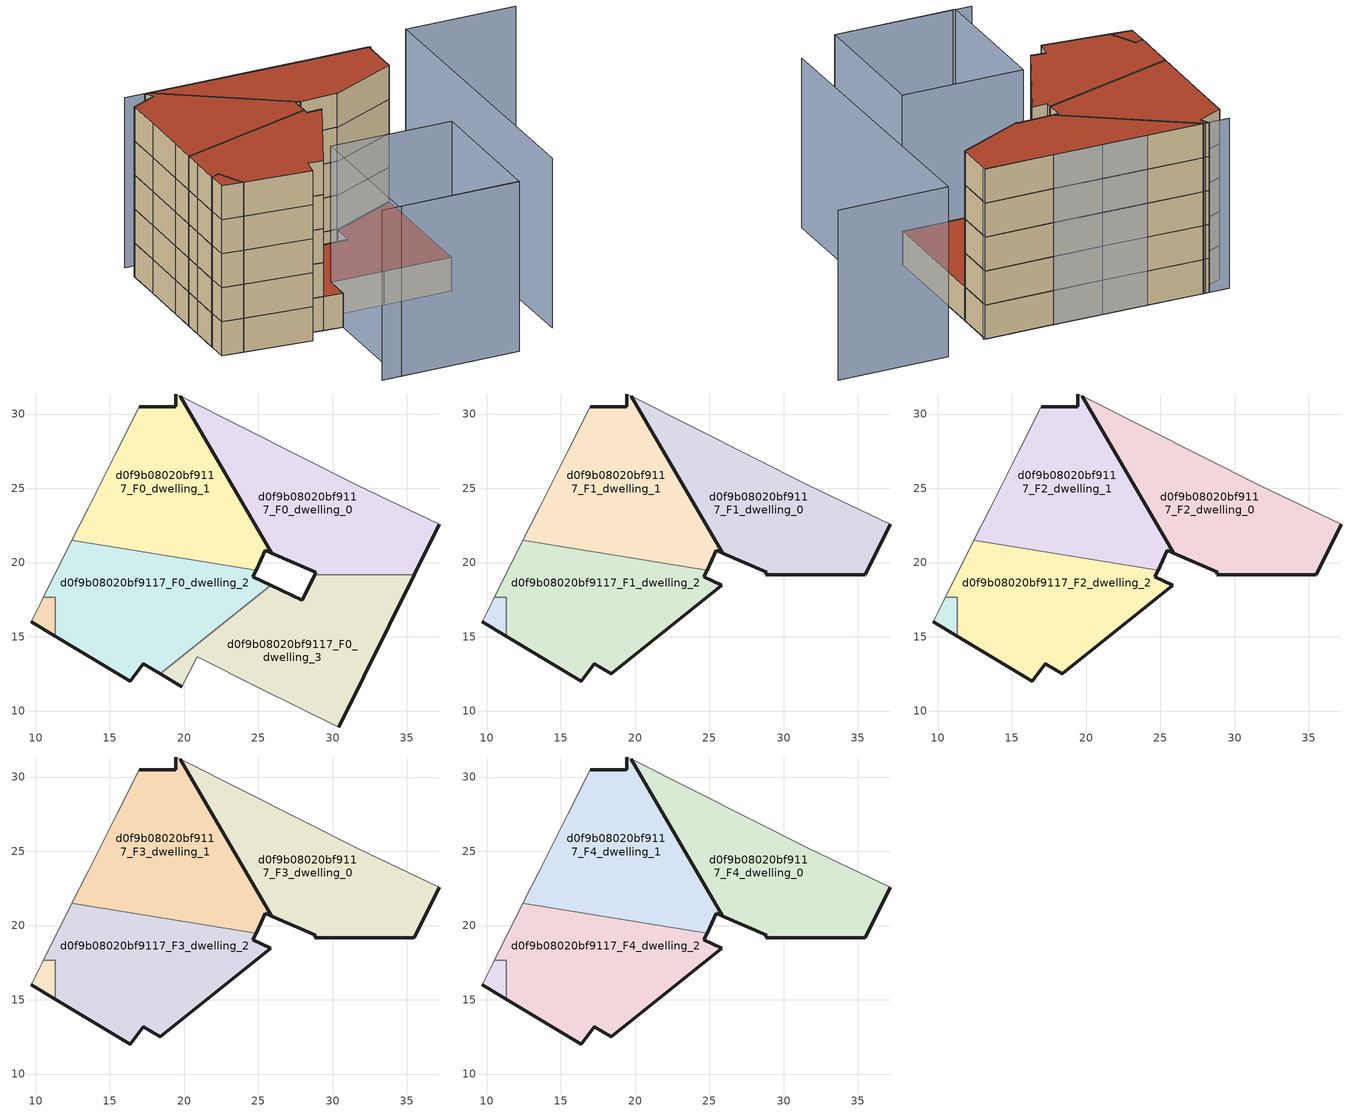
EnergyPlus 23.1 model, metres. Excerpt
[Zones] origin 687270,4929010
d0f9b08020bf9117_F0_dwelling_0
 floor ground (EU_floor_Construction): 35.5,19.19 37.17,22.58 31.73,25.18 27.86,27.12 19.9,31.12 19.74,31.2 25.9,20.63 28.86,19.34 28.79,19.19 z0
 wall outside (EU_wall_Construction): 37.17,22.58 35.5,19.19 / 28.79,19.19 28.86,19.34 25.9,20.63 19.74,31.2 z0:3
 wall adiabatic (EU_wall_Construction): 19.74,31.2 19.9,31.12 27.86,27.12 31.73,25.18 37.17,22.58 z0:3
 wall to d0f9b08020bf9117_F0_dwelling_3 (EU_wall_Construction): 35.5,19.19 28.79,19.19 z0:3
d0f9b08020bf9117_F0_dwelling_1
 floor ground (EU_floor_Construction): 24.84,19.49 25.47,20.81 25.9,20.63 19.74,31.2 19.42,31.35 19.42,30.49 16.97,30.49 15.46,27.48 13.52,23.64 12.44,21.49 z0
 wall outside (EU_wall_Construction): 16.97,30.49 19.42,30.49 19.42,31.35 / 19.74,31.2 25.9,20.63 25.47,20.81 24.84,19.49 z0:3
 wall adiabatic (EU_wall_Construction): 19.42,31.35 19.74,31.2 / 12.44,21.49 13.52,23.64 15.46,27.48 16.97,30.49 z0:3
 wall to d0f9b08020bf9117_F0_dwelling_2 (EU_wall_Construction): 24.84,19.49 12.44,21.49 z0:3
d0f9b08020bf9117_F0_dwelling_2
 floor ground (EU_floor_Construction): 25.84,18.46 24.62,19.03 24.84,19.49 12.44,21.49 11.72,20.05 10.51,17.65 11.33,17.65 11.33,15.04 16.35,11.99 17.25,13.18 18.38,12.5 z0
 wall outside (EU_wall_Construction): 24.84,19.49 24.62,19.03 25.84,18.46 / 18.38,12.5 17.25,13.18 16.35,11.99 11.33,15.04 z0:3
 wall adiabatic (EU_wall_Construction): 10.51,17.65 11.72,20.05 12.44,21.49 z0:3
 wall to d0f9b08020bf9117_F0_dwelling_3 (EU_wall_Construction): 25.84,18.46 18.38,12.5 z0:3
 wall to d0f9b08020bf9117_F0_circulation (EU_wall_Construction): 11.33,15.04 11.33,17.65 10.51,17.65 z0:3
d0f9b08020bf9117_F0_dwelling_3
 floor ground (EU_floor_Construction): 30.42,8.92 35.5,19.19 28.79,19.19 27.94,17.47 25.84,18.46 18.38,12.5 19.82,11.62 20.88,13.66 25.02,11.55 z0
 wall outside (EU_wall_Construction): 25.84,18.46 27.94,17.47 28.79,19.19 / 35.5,19.19 30.42,8.92 / 19.82,11.62 18.38,12.5 z0:3
 wall adiabatic (EU_wall_Construction): 30.42,8.92 25.02,11.55 20.88,13.66 19.82,11.62 z0:3
 roof outside (EU_roof_Construction): 35.5,19.19 30.42,8.92 25.02,11.55 20.88,13.66 19.82,11.62 18.38,12.5 25.84,18.46 27.94,17.47 28.79,19.19 z3
d0f9b08020bf9117_F0_circulation
 floor ground (EU_floor_Construction): 11.33,15.04 11.33,17.65 10.51,17.65 10.43,17.49 9.7,16.02 z0
 wall outside (EU_wall_Construction): 11.33,15.04 9.7,16.02 z0:3
 wall adiabatic (EU_wall_Construction): 9.7,16.02 10.43,17.49 10.51,17.65 z0:3
d0f9b08020bf9117_F1_dwelling_0
 floor to d0f9b08020bf9117_F0_dwelling_0 (EU_floor_Construction): 35.5,19.19 37.17,22.58 31.73,25.18 27.86,27.12 19.9,31.12 19.74,31.2 25.9,20.63 28.86,19.34 28.79,19.19 z3
 wall outside (EU_wall_Construction): 37.17,22.58 35.5,19.19 28.79,19.19 28.86,19.34 25.9,20.63 19.74,31.2 z3:6
 wall adiabatic (EU_wall_Construction): 19.74,31.2 19.9,31.12 27.86,27.12 31.73,25.18 37.17,22.58 z3:6
d0f9b08020bf9117_F1_dwelling_1
 floor to d0f9b08020bf9117_F0_dwelling_1 (EU_floor_Construction): 24.84,19.49 25.47,20.81 25.9,20.63 19.74,31.2 19.42,31.35 19.42,30.49 16.97,30.49 15.46,27.48 13.52,23.64 12.44,21.49 z3
 wall outside (EU_wall_Construction): 16.97,30.49 19.42,30.49 19.42,31.35 / 19.74,31.2 25.9,20.63 25.47,20.81 24.84,19.49 z3:6
 wall adiabatic (EU_wall_Construction): 19.42,31.35 19.74,31.2 / 12.44,21.49 13.52,23.64 15.46,27.48 16.97,30.49 z3:6
 wall to d0f9b08020bf9117_F1_dwelling_2 (EU_wall_Construction): 24.84,19.49 12.44,21.49 z3:6
d0f9b08020bf9117_F1_dwelling_2
 floor to d0f9b08020bf9117_F0_dwelling_2 (EU_floor_Construction): 25.84,18.46 24.62,19.03 24.84,19.49 12.44,21.49 11.72,20.05 10.51,17.65 11.33,17.65 11.33,15.04 16.35,11.99 17.25,13.18 18.38,12.5 z3
 wall outside (EU_wall_Construction): 24.84,19.49 24.62,19.03 25.84,18.46 18.38,12.5 17.25,13.18 16.35,11.99 11.33,15.04 z3:6
 wall adiabatic (EU_wall_Construction): 10.51,17.65 11.72,20.05 12.44,21.49 z3:6
 wall to d0f9b08020bf9117_F1_circulation (EU_wall_Construction): 11.33,15.04 11.33,17.65 10.51,17.65 z3:6
d0f9b08020bf9117_F1_circulation
 floor to d0f9b08020bf9117_F0_circulation (EU_floor_Construction): 11.33,15.04 11.33,17.65 10.51,17.65 10.43,17.49 9.7,16.02 z3
 wall outside (EU_wall_Construction): 11.33,15.04 9.7,16.02 z3:6
 wall adiabatic (EU_wall_Construction): 9.7,16.02 10.43,17.49 10.51,17.65 z3:6
d0f9b08020bf9117_F2_dwelling_0
 floor to d0f9b08020bf9117_F1_dwelling_0 (EU_floor_Construction): 35.5,19.19 37.17,22.58 31.73,25.18 27.86,27.12 19.9,31.12 19.74,31.2 25.9,20.63 28.86,19.34 28.79,19.19 z6
 wall outside (EU_wall_Construction): 37.17,22.58 35.5,19.19 28.79,19.19 28.86,19.34 25.9,20.63 19.74,31.2 z6:9
 wall adiabatic (EU_wall_Construction): 19.74,31.2 19.9,31.12 27.86,27.12 31.73,25.18 37.17,22.58 z6:9
d0f9b08020bf9117_F2_dwelling_1
 floor to d0f9b08020bf9117_F1_dwelling_1 (EU_floor_Construction): 24.84,19.49 25.47,20.81 25.9,20.63 19.74,31.2 19.42,31.35 19.42,30.49 16.97,30.49 15.46,27.48 13.52,23.64 12.44,21.49 z6
 wall outside (EU_wall_Construction): 16.97,30.49 19.42,30.49 19.42,31.35 / 19.74,31.2 25.9,20.63 25.47,20.81 24.84,19.49 z6:9
 wall adiabatic (EU_wall_Construction): 19.42,31.35 19.74,31.2 / 12.44,21.49 13.52,23.64 15.46,27.48 16.97,30.49 z6:9
 wall to d0f9b08020bf9117_F2_dwelling_2 (EU_wall_Construction): 24.84,19.49 12.44,21.49 z6:9
d0f9b08020bf9117_F2_dwelling_2
 floor to d0f9b08020bf9117_F1_dwelling_2 (EU_floor_Construction): 25.84,18.46 24.62,19.03 24.84,19.49 12.44,21.49 11.72,20.05 10.51,17.65 11.33,17.65 11.33,15.04 16.35,11.99 17.25,13.18 18.38,12.5 z6
 wall outside (EU_wall_Construction): 24.84,19.49 24.62,19.03 25.84,18.46 18.38,12.5 17.25,13.18 16.35,11.99 11.33,15.04 z6:9
 wall adiabatic (EU_wall_Construction): 10.51,17.65 11.72,20.05 12.44,21.49 z6:9
 wall to d0f9b08020bf9117_F2_circulation (EU_wall_Construction): 11.33,15.04 11.33,17.65 10.51,17.65 z6:9
d0f9b08020bf9117_F2_circulation
 floor to d0f9b08020bf9117_F1_circulation (EU_floor_Construction): 11.33,15.04 11.33,17.65 10.51,17.65 10.43,17.49 9.7,16.02 z6
 wall outside (EU_wall_Construction): 11.33,15.04 9.7,16.02 z6:9
 wall adiabatic (EU_wall_Construction): 9.7,16.02 10.43,17.49 10.51,17.65 z6:9
d0f9b08020bf9117_F3_dwelling_0
 floor to d0f9b08020bf9117_F2_dwelling_0 (EU_floor_Construction): 35.5,19.19 37.17,22.58 31.73,25.18 27.86,27.12 19.9,31.12 19.74,31.2 25.9,20.63 28.86,19.34 28.79,19.19 z9
 wall outside (EU_wall_Construction): 37.17,22.58 35.5,19.19 28.79,19.19 28.86,19.34 25.9,20.63 19.74,31.2 z9:12
 wall adiabatic (EU_wall_Construction): 19.74,31.2 19.9,31.12 27.86,27.12 31.73,25.18 37.17,22.58 z9:12
d0f9b08020bf9117_F3_dwelling_1
 floor to d0f9b08020bf9117_F2_dwelling_1 (EU_floor_Construction): 24.84,19.49 25.47,20.81 25.9,20.63 19.74,31.2 19.42,31.35 19.42,30.49 16.97,30.49 15.46,27.48 13.52,23.64 12.44,21.49 z9
 wall outside (EU_wall_Construction): 16.97,30.49 19.42,30.49 19.42,31.35 / 19.74,31.2 25.9,20.63 25.47,20.81 24.84,19.49 z9:12
 wall adiabatic (EU_wall_Construction): 19.42,31.35 19.74,31.2 / 12.44,21.49 13.52,23.64 15.46,27.48 16.97,30.49 z9:12
 wall to d0f9b08020bf9117_F3_dwelling_2 (EU_wall_Construction): 24.84,19.49 12.44,21.49 z9:12
d0f9b08020bf9117_F3_dwelling_2
 floor to d0f9b08020bf9117_F2_dwelling_2 (EU_floor_Construction): 25.84,18.46 24.62,19.03 24.84,19.49 12.44,21.49 11.72,20.05 10.51,17.65 11.33,17.65 11.33,15.04 16.35,11.99 17.25,13.18 18.38,12.5 z9
 wall outside (EU_wall_Construction): 24.84,19.49 24.62,19.03 25.84,18.46 18.38,12.5 17.25,13.18 16.35,11.99 11.33,15.04 z9:12
 wall adiabatic (EU_wall_Construction): 10.51,17.65 11.72,20.05 12.44,21.49 z9:12
 wall to d0f9b08020bf9117_F3_circulation (EU_wall_Construction): 11.33,15.04 11.33,17.65 10.51,17.65 z9:12
d0f9b08020bf9117_F3_circulation
 floor to d0f9b08020bf9117_F2_circulation (EU_floor_Construction): 11.33,15.04 11.33,17.65 10.51,17.65 10.43,17.49 9.7,16.02 z9
 wall outside (EU_wall_Construction): 11.33,15.04 9.7,16.02 z9:12
 wall adiabatic (EU_wall_Construction): 9.7,16.02 10.43,17.49 10.51,17.65 z9:12
d0f9b08020bf9117_F4_dwelling_0
 floor to d0f9b08020bf9117_F3_dwelling_0 (EU_floor_Construction): 35.5,19.19 37.17,22.58 31.73,25.18 27.86,27.12 19.9,31.12 19.74,31.2 25.9,20.63 28.86,19.34 28.79,19.19 z12
 wall outside (EU_wall_Construction): 37.17,22.58 35.5,19.19 28.79,19.19 28.86,19.34 25.9,20.63 19.74,31.2 z12:15
 wall adiabatic (EU_wall_Construction): 19.74,31.2 19.9,31.12 27.86,27.12 31.73,25.18 37.17,22.58 z12:15
 roof outside (EU_roof_Construction): 31.73,25.18 37.17,22.58 35.5,19.19 28.79,19.19 28.86,19.34 25.9,20.63 19.74,31.2 19.9,31.12 27.86,27.12 z15
d0f9b08020bf9117_F4_dwelling_1
 floor to d0f9b08020bf9117_F3_dwelling_1 (EU_floor_Construction): 24.84,19.49 25.47,20.81 25.9,20.63 19.74,31.2 19.42,31.35 19.42,30.49 16.97,30.49 15.46,27.48 13.52,23.64 12.44,21.49 z12
 wall outside (EU_wall_Construction): 16.97,30.49 19.42,30.49 19.42,31.35 / 19.74,31.2 25.9,20.63 25.47,20.81 24.84,19.49 z12:15
 wall adiabatic (EU_wall_Construction): 19.42,31.35 19.74,31.2 / 12.44,21.49 13.52,23.64 15.46,27.48 16.97,30.49 z12:15
 wall to d0f9b08020bf9117_F4_dwelling_2 (EU_wall_Construction): 24.84,19.49 12.44,21.49 z12:15
 roof outside (EU_roof_Construction): 19.74,31.2 25.9,20.63 25.47,20.81 24.84,19.49 12.44,21.49 13.52,23.64 15.46,27.48 16.97,30.49 19.42,30.49 19.42,31.35 z15
d0f9b08020bf9117_F4_dwelling_2
 floor to d0f9b08020bf9117_F3_dwelling_2 (EU_floor_Construction): 25.84,18.46 24.62,19.03 24.84,19.49 12.44,21.49 11.72,20.05 10.51,17.65 11.33,17.65 11.33,15.04 16.35,11.99 17.25,13.18 18.38,12.5 z12
 wall outside (EU_wall_Construction): 24.84,19.49 24.62,19.03 25.84,18.46 18.38,12.5 17.25,13.18 16.35,11.99 11.33,15.04 z12:15
 wall adiabatic (EU_wall_Construction): 10.51,17.65 11.72,20.05 12.44,21.49 z12:15
 wall to d0f9b08020bf9117_F4_circulation (EU_wall_Construction): 11.33,15.04 11.33,17.65 10.51,17.65 z12:15
 roof outside (EU_roof_Construction): 24.84,19.49 24.62,19.03 25.84,18.46 18.38,12.5 17.25,13.18 16.35,11.99 11.33,15.04 11.33,17.65 10.51,17.65 11.72,20.05 12.44,21.49 z15
d0f9b08020bf9117_F4_circulation
 floor to d0f9b08020bf9117_F3_circulation (EU_floor_Construction): 11.33,15.04 11.33,17.65 10.51,17.65 10.43,17.49 9.7,16.02 z12
 wall outside (EU_wall_Construction): 11.33,15.04 9.7,16.02 z12:15
 wall adiabatic (EU_wall_Construction): 9.7,16.02 10.43,17.49 10.51,17.65 z12:15
 roof outside (EU_roof_Construction): 11.33,17.65 11.33,15.04 9.7,16.02 10.43,17.49 10.51,17.65 z15
shading: 14.05,3.18 24.94,-2.18 / 29.96,-1.6 41.55,22.24 / 41.55,22.24 50.35,17.96 / 37.3,22.47 31.73,25.18 / 31.77,25.24 17.79,32.11 / 30.43,8.94 24.93,-2.19 / 24.93,-2.19 15.34,2.55 / 15.34,2.55 20.84,13.68 / 20.84,13.68 30.43,8.94 z0:15
[Building]
EU S2 Campaign: North Axis=0; Terrain=City; Solar Distribution=FullExterior
[Site:Location]
Bologna: Latitude=44.5; Longitude=11.25; Time Zone=1; Elevation=37
[SizingPeriod:WeatherFileDays]
AnnualSizingPeriod: Begin Month=1; Begin Day of Month=1; End Month=12; End Day of Month=31; Day of Week for Start Day=Monday; Use Weather File Daylight Saving Period=No; Use Weather File Rain and Snow Indicators=No
[MATERIAL]
EU_InternalMass_Material: Roughness=MediumRough; Thickness=0.1; Conductivity=1; Density=1800; Specific Heat=900; Thermal Absorptance=0.9; Solar Absorptance=0.7; Visible Absorptance=0.7
[MATERIAL:NOMASS] Roughness=MediumRough; Thermal Absorptance=0.9; Solar Absorptance=0.7; Visible Absorptance=0.7
Name | Thermal Resistance
EU_wall_NoMass | 0.905828
EU_roof_NoMass | 0.37593
EU_floor_NoMass | 0.67114
[CONSTRUCTION]
EU_wall_Construction: EU_wall_NoMass
EU_roof_Construction: EU_roof_NoMass
EU_floor_Construction: EU_floor_NoMass
EU_InternalMass_Construction: EU_InternalMass_Material
[ZONE] Type=1; Multiplier=1; Ceiling Height=autocalculate; Floor Area=autocalculate; Part of Total Floor Area=Yes
Name | Volume
d0f9b08020bf9117_F0_dwelling_0 | 260.603
d0f9b08020bf9117_F1_dwelling_0; d0f9b08020bf9117_F2_dwelling_0; d0f9b08020bf9117_F3_dwelling_0; d0f9b08020bf9117_F4_dwelling_0 | 260.602
d0f9b08020bf9117_F0_dwelling_1 | 259.017
d0f9b08020bf9117_F1_dwelling_1; d0f9b08020bf9117_F2_dwelling_1; d0f9b08020bf9117_F3_dwelling_1; d0f9b08020bf9117_F4_dwelling_1 | 259.018
d0f9b08020bf9117_F0_dwelling_2 | 260.51
d0f9b08020bf9117_F1_dwelling_2; d0f9b08020bf9117_F2_dwelling_2; d0f9b08020bf9117_F3_dwelling_2; d0f9b08020bf9117_F4_dwelling_2 | 260.511
d0f9b08020bf9117_F0_dwelling_3 | 263.7
d0f9b08020bf9117_F0_circulation | 8.38843
d0f9b08020bf9117_F1_circulation; d0f9b08020bf9117_F2_circulation; d0f9b08020bf9117_F3_circulation; d0f9b08020bf9117_F4_circulation | 8.3855
[INTERNALMASS] Construction=EU_InternalMass_Construction
Name | Zone or ZoneList | Surface Area
d0f9b08020bf9117_F0_dwelling_0_EU_InternalMass | d0f9b08020bf9117_F0_dwelling_0 | 86.8694
d0f9b08020bf9117_F0_dwelling_1_EU_InternalMass | d0f9b08020bf9117_F0_dwelling_1 | 86.3399
d0f9b08020bf9117_F0_dwelling_2_EU_InternalMass | d0f9b08020bf9117_F0_dwelling_2 | 86.8351
d0f9b08020bf9117_F0_dwelling_3_EU_InternalMass | d0f9b08020bf9117_F0_dwelling_3 | 87.8962
d0f9b08020bf9117_F1_dwelling_0_EU_InternalMass | d0f9b08020bf9117_F1_dwelling_0 | 115.33
d0f9b08020bf9117_F1_dwelling_1_EU_InternalMass | d0f9b08020bf9117_F1_dwelling_1 | 116.857
d0f9b08020bf9117_F1_dwelling_2_EU_InternalMass | d0f9b08020bf9117_F1_dwelling_2 | 115.655
d0f9b08020bf9117_F2_dwelling_0_EU_InternalMass | d0f9b08020bf9117_F2_dwelling_0 | 115.33
d0f9b08020bf9117_F2_dwelling_1_EU_InternalMass | d0f9b08020bf9117_F2_dwelling_1 | 116.857
d0f9b08020bf9117_F2_dwelling_2_EU_InternalMass | d0f9b08020bf9117_F2_dwelling_2 | 115.655
d0f9b08020bf9117_F3_dwelling_0_EU_InternalMass | d0f9b08020bf9117_F3_dwelling_0 | 115.33
d0f9b08020bf9117_F3_dwelling_1_EU_InternalMass | d0f9b08020bf9117_F3_dwelling_1 | 116.857
d0f9b08020bf9117_F3_dwelling_2_EU_InternalMass | d0f9b08020bf9117_F3_dwelling_2 | 115.655
d0f9b08020bf9117_F4_dwelling_0_EU_InternalMass | d0f9b08020bf9117_F4_dwelling_0 | 115.33
d0f9b08020bf9117_F4_dwelling_1_EU_InternalMass | d0f9b08020bf9117_F4_dwelling_1 | 116.857
d0f9b08020bf9117_F4_dwelling_2_EU_InternalMass | d0f9b08020bf9117_F4_dwelling_2 | 115.655
[OTHEREQUIPMENT] Fuel Type=Electricity; Design Level Calculation Method=Watts/Area; Power per Zone Floor Area=1; Fraction Latent=0; Fraction Radiant=0; Fraction Lost=0; Carbon Dioxide Generation Rate=0; EndUse Subcategory=EU_Step8_InternalGains
Name | Zone or ZoneList or Space or SpaceList | Schedule
EU_Step8_InternalGain_d0f9b08020bf9117_F0_dwelling_0_f000 | d0f9b08020bf9117_F0_dwelling_0 | EU_Step8_GainSchedule_d0f9b08020bf9117_F0_dwelling_0_f000
EU_Step8_InternalGain_d0f9b08020bf9117_F0_dwelling_1_f000 | d0f9b08020bf9117_F0_dwelling_1 | EU_Step8_GainSchedule_d0f9b08020bf9117_F0_dwelling_1_f000
EU_Step8_InternalGain_d0f9b08020bf9117_F0_dwelling_2_f000 | d0f9b08020bf9117_F0_dwelling_2 | EU_Step8_GainSchedule_d0f9b08020bf9117_F0_dwelling_2_f000
EU_Step8_InternalGain_d0f9b08020bf9117_F0_dwelling_3_f000 | d0f9b08020bf9117_F0_dwelling_3 | EU_Step8_GainSchedule_d0f9b08020bf9117_F0_dwelling_3_f000
EU_Step8_InternalGain_d0f9b08020bf9117_F1_dwelling_0_f000 | d0f9b08020bf9117_F1_dwelling_0 | EU_Step8_GainSchedule_d0f9b08020bf9117_F1_dwelling_0_f000
EU_Step8_InternalGain_d0f9b08020bf9117_F1_dwelling_1_f000 | d0f9b08020bf9117_F1_dwelling_1 | EU_Step8_GainSchedule_d0f9b08020bf9117_F1_dwelling_1_f000
EU_Step8_InternalGain_d0f9b08020bf9117_F1_dwelling_2_f000 | d0f9b08020bf9117_F1_dwelling_2 | EU_Step8_GainSchedule_d0f9b08020bf9117_F1_dwelling_2_f000
EU_Step8_InternalGain_d0f9b08020bf9117_F2_dwelling_0_f000 | d0f9b08020bf9117_F2_dwelling_0 | EU_Step8_GainSchedule_d0f9b08020bf9117_F2_dwelling_0_f000
EU_Step8_InternalGain_d0f9b08020bf9117_F2_dwelling_1_f000 | d0f9b08020bf9117_F2_dwelling_1 | EU_Step8_GainSchedule_d0f9b08020bf9117_F2_dwelling_1_f000
EU_Step8_InternalGain_d0f9b08020bf9117_F2_dwelling_2_f000 | d0f9b08020bf9117_F2_dwelling_2 | EU_Step8_GainSchedule_d0f9b08020bf9117_F2_dwelling_2_f000
EU_Step8_InternalGain_d0f9b08020bf9117_F3_dwelling_0_f000 | d0f9b08020bf9117_F3_dwelling_0 | EU_Step8_GainSchedule_d0f9b08020bf9117_F3_dwelling_0_f000
EU_Step8_InternalGain_d0f9b08020bf9117_F3_dwelling_1_f000 | d0f9b08020bf9117_F3_dwelling_1 | EU_Step8_GainSchedule_d0f9b08020bf9117_F3_dwelling_1_f000
EU_Step8_InternalGain_d0f9b08020bf9117_F3_dwelling_2_f000 | d0f9b08020bf9117_F3_dwelling_2 | EU_Step8_GainSchedule_d0f9b08020bf9117_F3_dwelling_2_f000
EU_Step8_InternalGain_d0f9b08020bf9117_F4_dwelling_0_f000 | d0f9b08020bf9117_F4_dwelling_0 | EU_Step8_GainSchedule_d0f9b08020bf9117_F4_dwelling_0_f000
EU_Step8_InternalGain_d0f9b08020bf9117_F4_dwelling_1_f000 | d0f9b08020bf9117_F4_dwelling_1 | EU_Step8_GainSchedule_d0f9b08020bf9117_F4_dwelling_1_f000
EU_Step8_InternalGain_d0f9b08020bf9117_F4_dwelling_2_f000 | d0f9b08020bf9117_F4_dwelling_2 | EU_Step8_GainSchedule_d0f9b08020bf9117_F4_dwelling_2_f000
[ZONEINFILTRATION:DESIGNFLOWRATE] Schedule=EU_AlwaysOn; Design Flow Rate Calculation Method=Flow/Area; Flow Rate per Floor Area=0.0005; Constant Term Coefficient=1; Temperature Term Coefficient=0; Velocity Term Coefficient=0; Velocity Squared Term Coefficient=0
Name | Zone or ZoneList or Space or SpaceList
EU_Circulation_Infiltration_d0f9b08020bf9117_F0_circulation | d0f9b08020bf9117_F0_circulation
EU_Circulation_Infiltration_d0f9b08020bf9117_F1_circulation | d0f9b08020bf9117_F1_circulation
EU_Circulation_Infiltration_d0f9b08020bf9117_F2_circulation | d0f9b08020bf9117_F2_circulation
EU_Circulation_Infiltration_d0f9b08020bf9117_F3_circulation | d0f9b08020bf9117_F3_circulation
EU_Circulation_Infiltration_d0f9b08020bf9117_F4_circulation | d0f9b08020bf9117_F4_circulation
[ZONEVENTILATION:DESIGNFLOWRATE] Schedule=EU_AlwaysOn; Design Flow Rate Calculation Method=AirChanges/Hour; Air Changes per Hour=0.73129; Ventilation Type=Natural; Fan Pressure Rise=0; Fan Total Efficiency=1; Constant Term Coefficient=1; Temperature Term Coefficient=0; Velocity Term Coefficient=0; Velocity Squared Term Coefficient=0; Minimum Indoor Temperature=-100; Maximum Indoor Temperature=100; Delta Temperature=-100; Minimum Outdoor Temperature=-100; Maximum Outdoor Temperature=100; Maximum Wind Speed=40
Name | Zone or ZoneList or Space or SpaceList
EU_ConstantAir_d0f9b08020bf9117_F0_dwelling_0 | d0f9b08020bf9117_F0_dwelling_0
EU_ConstantAir_d0f9b08020bf9117_F0_dwelling_1 | d0f9b08020bf9117_F0_dwelling_1
EU_ConstantAir_d0f9b08020bf9117_F0_dwelling_2 | d0f9b08020bf9117_F0_dwelling_2
EU_ConstantAir_d0f9b08020bf9117_F0_dwelling_3 | d0f9b08020bf9117_F0_dwelling_3
EU_ConstantAir_d0f9b08020bf9117_F1_dwelling_0 | d0f9b08020bf9117_F1_dwelling_0
EU_ConstantAir_d0f9b08020bf9117_F1_dwelling_1 | d0f9b08020bf9117_F1_dwelling_1
EU_ConstantAir_d0f9b08020bf9117_F1_dwelling_2 | d0f9b08020bf9117_F1_dwelling_2
EU_ConstantAir_d0f9b08020bf9117_F2_dwelling_0 | d0f9b08020bf9117_F2_dwelling_0
EU_ConstantAir_d0f9b08020bf9117_F2_dwelling_1 | d0f9b08020bf9117_F2_dwelling_1
EU_ConstantAir_d0f9b08020bf9117_F2_dwelling_2 | d0f9b08020bf9117_F2_dwelling_2
EU_ConstantAir_d0f9b08020bf9117_F3_dwelling_0 | d0f9b08020bf9117_F3_dwelling_0
EU_ConstantAir_d0f9b08020bf9117_F3_dwelling_1 | d0f9b08020bf9117_F3_dwelling_1
EU_ConstantAir_d0f9b08020bf9117_F3_dwelling_2 | d0f9b08020bf9117_F3_dwelling_2
EU_ConstantAir_d0f9b08020bf9117_F4_dwelling_0 | d0f9b08020bf9117_F4_dwelling_0
EU_ConstantAir_d0f9b08020bf9117_F4_dwelling_1 | d0f9b08020bf9117_F4_dwelling_1
EU_ConstantAir_d0f9b08020bf9117_F4_dwelling_2 | d0f9b08020bf9117_F4_dwelling_2
[HVACTEMPLATE:THERMOSTAT] Constant Heating Setpoint=20; Constant Cooling Setpoint=50
EU_HeatOnly_d0f9b08020bf9117_F0_dwelling_0; EU_HeatOnly_d0f9b08020bf9117_F0_dwelling_1; EU_HeatOnly_d0f9b08020bf9117_F0_dwelling_2; EU_HeatOnly_d0f9b08020bf9117_F0_dwelling_3; EU_HeatOnly_d0f9b08020bf9117_F1_dwelling_0; EU_HeatOnly_d0f9b08020bf9117_F1_dwelling_1; EU_HeatOnly_d0f9b08020bf9117_F1_dwelling_2; EU_HeatOnly_d0f9b08020bf9117_F2_dwelling_0; EU_HeatOnly_d0f9b08020bf9117_F2_dwelling_1; EU_HeatOnly_d0f9b08020bf9117_F2_dwelling_2; EU_HeatOnly_d0f9b08020bf9117_F3_dwelling_0; EU_HeatOnly_d0f9b08020bf9117_F3_dwelling_1; EU_HeatOnly_d0f9b08020bf9117_F3_dwelling_2; EU_HeatOnly_d0f9b08020bf9117_F4_dwelling_0; EU_HeatOnly_d0f9b08020bf9117_F4_dwelling_1; EU_HeatOnly_d0f9b08020bf9117_F4_dwelling_2
[HVACTEMPLATE:ZONE:IDEALLOADSAIRSYSTEM] System Availability Schedule=EU_AlwaysOn; Maximum Heating Supply Air Temperature=50; Minimum Cooling Supply Air Temperature=13; Maximum Heating Supply Air Humidity Ratio=0.0156; Minimum Cooling Supply Air Humidity Ratio=0.0077; Heating Limit=NoLimit; Cooling Limit=NoLimit; Heating Availability Schedule=EU_AlwaysOn; Cooling Availability Schedule=EU_CoolingOff; Dehumidification Control Type=ConstantSensibleHeatRatio; Cooling Sensible Heat Ratio=0.7; Dehumidification Setpoint=60; Humidification Control Type=None; Humidification Setpoint=30; Outdoor Air Method=None; Outdoor Air Flow Rate per Person=0.00944; Outdoor Air Flow Rate per Zone Floor Area=0; Outdoor Air Flow Rate per Zone=0; Demand Controlled Ventilation Type=None; Outdoor Air Economizer Type=NoEconomizer; Heat Recovery Type=None; Sensible Heat Recovery Effectiveness=0.7; Latent Heat Recovery Effectiveness=0.65
Name | Template Thermostat
d0f9b08020bf9117_F0_dwelling_0 | EU_HeatOnly_d0f9b08020bf9117_F0_dwelling_0
d0f9b08020bf9117_F0_dwelling_1 | EU_HeatOnly_d0f9b08020bf9117_F0_dwelling_1
d0f9b08020bf9117_F0_dwelling_2 | EU_HeatOnly_d0f9b08020bf9117_F0_dwelling_2
d0f9b08020bf9117_F0_dwelling_3 | EU_HeatOnly_d0f9b08020bf9117_F0_dwelling_3
d0f9b08020bf9117_F1_dwelling_0 | EU_HeatOnly_d0f9b08020bf9117_F1_dwelling_0
d0f9b08020bf9117_F1_dwelling_1 | EU_HeatOnly_d0f9b08020bf9117_F1_dwelling_1
d0f9b08020bf9117_F1_dwelling_2 | EU_HeatOnly_d0f9b08020bf9117_F1_dwelling_2
d0f9b08020bf9117_F2_dwelling_0 | EU_HeatOnly_d0f9b08020bf9117_F2_dwelling_0
d0f9b08020bf9117_F2_dwelling_1 | EU_HeatOnly_d0f9b08020bf9117_F2_dwelling_1
d0f9b08020bf9117_F2_dwelling_2 | EU_HeatOnly_d0f9b08020bf9117_F2_dwelling_2
d0f9b08020bf9117_F3_dwelling_0 | EU_HeatOnly_d0f9b08020bf9117_F3_dwelling_0
d0f9b08020bf9117_F3_dwelling_1 | EU_HeatOnly_d0f9b08020bf9117_F3_dwelling_1
d0f9b08020bf9117_F3_dwelling_2 | EU_HeatOnly_d0f9b08020bf9117_F3_dwelling_2
d0f9b08020bf9117_F4_dwelling_0 | EU_HeatOnly_d0f9b08020bf9117_F4_dwelling_0
d0f9b08020bf9117_F4_dwelling_1 | EU_HeatOnly_d0f9b08020bf9117_F4_dwelling_1
d0f9b08020bf9117_F4_dwelling_2 | EU_HeatOnly_d0f9b08020bf9117_F4_dwelling_2
[SIZING:ZONE] Zone Cooling Design Supply Air Temperature Input Method=SupplyAirTemperature; Zone Cooling Design Supply Air Temperature=13; Zone Heating Design Supply Air Temperature Input Method=SupplyAirTemperature; Zone Heating Design Supply Air Temperature=50; Zone Cooling Design Supply Air Humidity Ratio=0.008; Zone Heating Design Supply Air Humidity Ratio=0.008; Cooling Design Air Flow Method=DesignDay; Cooling Design Air Flow Rate=0; Cooling Minimum Air Flow per Zone Floor Area=0.000762; Cooling Minimum Air Flow=0; Cooling Minimum Air Flow Fraction=0.2; Heating Design Air Flow Method=DesignDay; Heating Design Air Flow Rate=0; Heating Maximum Air Flow per Zone Floor Area=0.002032; Heating Maximum Air Flow=0.141576; Heating Maximum Air Flow Fraction=0.3; Account for Dedicated Outdoor Air System=No; Dedicated Outdoor Air System Control Strategy=NeutralSupplyAir; Dedicated Outdoor Air Low Setpoint Temperature for Design=autosize; Dedicated Outdoor Air High Setpoint Temperature for Design=autosize; Zone Load Sizing Method=Sensible Load Only No Latent Load; Zone Latent Cooling Design Supply Air Humidity Ratio Input Method=HumidityRatioDifference; Zone Cooling Design Supply Air Humidity Ratio Difference=0.005; Zone Latent Heating Design Supply Air Humidity Ratio Input Method=HumidityRatioDifference; Zone Humidification Design Supply Air Humidity Ratio Difference=0.005
d0f9b08020bf9117_F0_dwelling_0; d0f9b08020bf9117_F0_dwelling_1; d0f9b08020bf9117_F0_dwelling_2; d0f9b08020bf9117_F0_dwelling_3; d0f9b08020bf9117_F1_dwelling_0; d0f9b08020bf9117_F1_dwelling_1; d0f9b08020bf9117_F1_dwelling_2; d0f9b08020bf9117_F2_dwelling_0; d0f9b08020bf9117_F2_dwelling_1; d0f9b08020bf9117_F2_dwelling_2; d0f9b08020bf9117_F3_dwelling_0; d0f9b08020bf9117_F3_dwelling_1; d0f9b08020bf9117_F3_dwelling_2; d0f9b08020bf9117_F4_dwelling_0; d0f9b08020bf9117_F4_dwelling_1; d0f9b08020bf9117_F4_dwelling_2
[SCHEDULE:CONSTANT]
Name | Hourly Value
EU_AlwaysOn | 1
EU_CoolingOff | 0
[SCHEDULE:FILE] Column Number=1; Rows to Skip at Top=0; Number of Hours of Data=8760; Column Separator=Comma; Interpolate to Timestep=No; Minutes per Item=60; Adjust Schedule for Daylight Savings=Yes
Name | File
EU_Step8_GainSchedule_d0f9b08020bf9117_F0_dwelling_0_f000 | ../../schedules/d0f9b08020bf9117/d0f9b08020bf9117_F0_dwelling_0_f000_gain.csv
EU_Step8_GainSchedule_d0f9b08020bf9117_F0_dwelling_1_f000 | ../../schedules/d0f9b08020bf9117/d0f9b08020bf9117_F0_dwelling_1_f000_gain.csv
EU_Step8_GainSchedule_d0f9b08020bf9117_F0_dwelling_2_f000 | ../../schedules/d0f9b08020bf9117/d0f9b08020bf9117_F0_dwelling_2_f000_gain.csv
EU_Step8_GainSchedule_d0f9b08020bf9117_F0_dwelling_3_f000 | ../../schedules/d0f9b08020bf9117/d0f9b08020bf9117_F0_dwelling_3_f000_gain.csv
EU_Step8_GainSchedule_d0f9b08020bf9117_F1_dwelling_0_f000 | ../../schedules/d0f9b08020bf9117/d0f9b08020bf9117_F1_dwelling_0_f000_gain.csv
EU_Step8_GainSchedule_d0f9b08020bf9117_F1_dwelling_1_f000 | ../../schedules/d0f9b08020bf9117/d0f9b08020bf9117_F1_dwelling_1_f000_gain.csv
EU_Step8_GainSchedule_d0f9b08020bf9117_F1_dwelling_2_f000 | ../../schedules/d0f9b08020bf9117/d0f9b08020bf9117_F1_dwelling_2_f000_gain.csv
EU_Step8_GainSchedule_d0f9b08020bf9117_F2_dwelling_0_f000 | ../../schedules/d0f9b08020bf9117/d0f9b08020bf9117_F2_dwelling_0_f000_gain.csv
EU_Step8_GainSchedule_d0f9b08020bf9117_F2_dwelling_1_f000 | ../../schedules/d0f9b08020bf9117/d0f9b08020bf9117_F2_dwelling_1_f000_gain.csv
EU_Step8_GainSchedule_d0f9b08020bf9117_F2_dwelling_2_f000 | ../../schedules/d0f9b08020bf9117/d0f9b08020bf9117_F2_dwelling_2_f000_gain.csv
EU_Step8_GainSchedule_d0f9b08020bf9117_F3_dwelling_0_f000 | ../../schedules/d0f9b08020bf9117/d0f9b08020bf9117_F3_dwelling_0_f000_gain.csv
EU_Step8_GainSchedule_d0f9b08020bf9117_F3_dwelling_1_f000 | ../../schedules/d0f9b08020bf9117/d0f9b08020bf9117_F3_dwelling_1_f000_gain.csv
EU_Step8_GainSchedule_d0f9b08020bf9117_F3_dwelling_2_f000 | ../../schedules/d0f9b08020bf9117/d0f9b08020bf9117_F3_dwelling_2_f000_gain.csv
EU_Step8_GainSchedule_d0f9b08020bf9117_F4_dwelling_0_f000 | ../../schedules/d0f9b08020bf9117/d0f9b08020bf9117_F4_dwelling_0_f000_gain.csv
EU_Step8_GainSchedule_d0f9b08020bf9117_F4_dwelling_1_f000 | ../../schedules/d0f9b08020bf9117/d0f9b08020bf9117_F4_dwelling_1_f000_gain.csv
EU_Step8_GainSchedule_d0f9b08020bf9117_F4_dwelling_2_f000 | ../../schedules/d0f9b08020bf9117/d0f9b08020bf9117_F4_dwelling_2_f000_gain.csv
